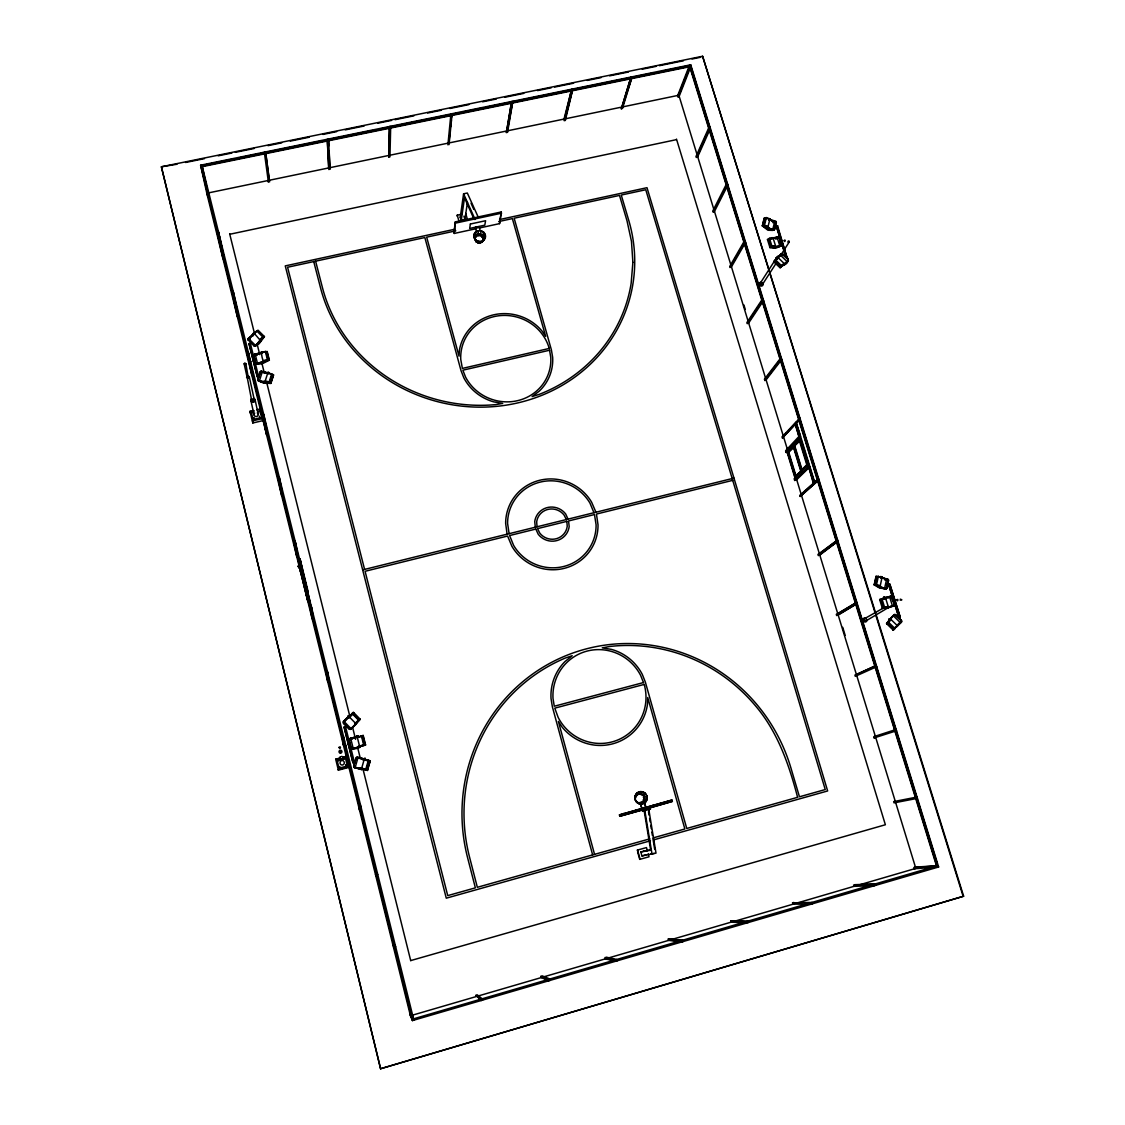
<?xml version="1.0" encoding="UTF-8"?>
<svg xmlns="http://www.w3.org/2000/svg" width="1125" height="1125" viewBox="0 0 1125 1125"><rect width="100%" height="100%" fill="white"/><g stroke="black" fill="none" stroke-linecap="round" stroke-linejoin="round"><path stroke-width="1.5" d="M481.781 242.452L485.325 237.783L485.339 234.928L483.834 232.397L481.205 230.878L478.181 230.78L478.041 236.18M475.27 240.581L474.019 234.534L475.552 232.116L478.195 230.653M364.964 759.206L357.834 757.013A1.505 1.477 -45.8 0 0 355.992 758.067L353.77 765.83A1.505 1.477 -47.1 0 0 354.797 767.728M776.208 222.961L775.884 221.288L768.994 219.192M389.953 156.895L390.698 126.267M636.469 795.516L636.567 793.406L639.309 791.761L642.502 791.761L645.3 793.392L646.945 796.233L647.002 799.495L645.455 802.336L642.712 803.981L640.547 802.547M478.027 243.267L478.139 241.439L475.509 239.92L474.005 237.389M888.708 607.036L887.963 607.837L885.797 607.345M889.158 607.092L865.688 621.07L863.93 620.578L864.309 618.82L882.548 608.484M353.939 765.858L354.853 767.559M768.614 218.812L774.506 222.398L772.538 230.386L767.953 230.245L762.314 225.9L764.297 217.898L766.378 217.603L769.964 218.855L769.247 219.15M257.962 379.167L258.103 380.348M447.905 144.844L450.914 113.934M449.325 138.53L450.267 130.247M450.633 126.942L451.378 120.305M451.758 117L452.137 113.681L449.072 144.605M257.203 375.37L257.358 375.202M479.419 227.995L499.542 223.636L501.3 211.964L455.344 221.864L453.938 232.242L454.261 233.438L476.058 228.712M454.261 233.438L455.344 221.864M457.144 216.098L457.27 215.156L462.333 214.059M460.181 217.856L463.584 193.823L467.325 193.022L478.266 217.237M461.138 221.288L464.498 197.845L474.202 219.488M460.322 216.914L461.264 220.331L464.878 219.558L467.466 202.247M344.18 759.108L344.025 759.08M345.67 764.606L345.923 765.295M338.231 760.781L338.85 760.908M339.652 766.589L340.003 766.87M305.747 591.722L307.87 601.594M306.352 594.998L306.703 595.097M306.956 598.205L307.069 597.684M475.312 227.461L475.27 228.502L479.081 226.645L475.312 227.461L476.438 231.553M788.245 260.747C788.878 257.934 783.591 252.225 780.848 254.278M895.008 600.595L895.106 601.58L894.938 600.258M252.464 412.636L252.886 412.256M253.027 412.622L253.055 412.481M253.842 417.488L254.348 417.938M258.567 411.427L258.384 411.609M259.538 416.883L259.411 416.208M480.206 230.85L479.081 226.645M253.041 334.35L254.053 333.548M511.636 101.489L506.377 132.694L511.327 103.162M507.53 132.455L512.845 101.25L507.22 131.358L506.053 131.611M501.3 211.964L499.542 223.636M480.066 236.25L481.205 230.878A5.892 5.498 14.7 0 1 485.002 238.556A5.892 5.498 14.7 0 1 476.311 240.441A5.892 5.498 14.7 0 1 475.566 231.989L476.297 237.066M884.559 588.712L886.458 579.923L882.07 577.336L876.094 576.084L874.167 584.888L879.623 588.052L884.559 588.712L880.158 586.153L874.167 584.888M886.12 588.698L888.609 580.725A1.42 1.322 49.8 0 0 887.569 579.023L880.608 577.477M876.15 576.717L874.463 584.466L875.686 584.508L877.373 576.759L875.981 576.605M876.473 584.986L878.386 576.169M878.513 587.095L885.445 588.825A1.42 1.336 50.2 0 0 887.062 587.869M880.889 577.8L881.128 576.703M880.158 586.153L882.07 577.336M353.095 761.681L353.208 761.288M774.619 229.444L776.039 221.991L768.797 219.516M776.405 222.637L774.028 230.189L767.025 227.869M777.572 225.773L776.292 226.097L785.897 256.781L786.769 256.964L777.572 225.773L777.08 226.533M248.287 339.441L248.639 338.316M764.184 218.377L762.623 225.562L763.72 225.408L765.464 218.363A3.15 1.336 12.9 0 1 769.219 219.488L769.767 219.98M762.314 225.9L764.409 225.605L766.378 217.603M769.008 219.867L769.247 218.869M772.538 230.386L767.981 226.856L769.964 218.855M563.864 119.602L571.219 90.886M565.003 119.362L572.4 90.647M367.481 770.442L365.653 769.781L368.395 760.191L364.275 759.122L357.947 757.842L355.205 767.391L367.481 770.442L370.209 760.866L368.395 760.191M367.636 769.866L366.427 769.458L368.831 761.034L362.616 759.572L363.727 759.98M367.383 769.809L370.041 761.442M894.052 605.517L894.136 604.575M355.205 767.391L361.547 768.698L364.275 759.122M364.612 759.473L364.95 758.278M356.4 757.659L353.77 765.9A1.505 1.491 -47 0 0 354.783 767.658L361.969 769.669L354.853 767.489M273.234 375.286L272.25 374.695L269.845 382.317L270.816 382.908L273.473 375.3M270.9 383.428L273.628 374.78L267.848 372.698L262.055 372.544L259.312 381.178L263.728 383.203L270.9 383.428L265.106 381.361L259.312 381.178M265.106 381.361L267.848 372.698M268.341 373.697L268.678 372.614M258.37 380.447L265.711 383.02L258.806 381.08A1.448 1.364 -2.4 0 1 257.85 379.392L260.03 372.108A1.434 1.364 -1.9 0 1 261.816 371.194L267.328 372.755M268.664 373.289L267.792 372.994M269.03 382.317L271.772 373.655M258.019 379.42L260.803 371.447L267.384 373.008M781.706 244.884L774.605 247.359M781.509 245.686L779.583 237.825M622.673 105.877L631.083 80.044M622.462 108.577L632.137 76.809M357.553 736.397L350.452 738.422L349.538 740.208M866.25 620.297L865.688 621.07M638.283 794.433L639.309 791.761M677.517 95.991L689.569 65.039L937.392 867.319M689.92 66.15L677.841 97.059L678.966 96.834L691.087 65.911L200.883 166.387M678.642 95.766L690.736 64.8L200.602 165.206L207.169 194.878M254.053 355.402L261.998 352.856L254.911 353.995A1.434 1.35 -1.6 0 0 253.842 355.627L255.656 362.995A1.434 1.364 -1.8 0 0 257.386 363.994L264.291 361.997L255.98 363.108M702.605 56.25L963.633 896.217L380.573 1068.75L161.367 166.795L702.605 56.25L874.969 612.534M779.133 256.078L777.403 256.472L760.05 283.556L760.556 285.202L762.23 284.822L776.911 262.055M762.23 284.822L762.188 283.627M777.403 256.472L778.402 258.061M676.237 139.683L229.739 234.267M481.795 237.262L483.834 232.397M789.272 241.931C788.977 238.767 786.291 243.745 789.272 241.931L780.187 256.022M777.023 257.864L776.447 258.736L781.144 254.095M340.341 757.913C339.005 760.837 344.475 760.148 342.534 757.631M375.497 874.688L377.395 873.07M881.62 576.661C882.45 578.658 878.766 576.422 881.212 576.534M886.472 588.389L888.019 579.923L882.267 577.941M697.866 154.547L706.472 135.309M707.906 132.103L710.058 127.294L708.877 127.547L696.023 156.389L696.347 157.486L709.228 128.672L710.395 128.419M709.678 130.022L697.486 157.233L697.148 156.15M375.82 876.009L377.733 874.463M260.536 411.089L260.1 408.994L259.27 409.908L262.898 420.652L252.83 422.972L253.069 419.456L251.142 411.652L249.989 411.314L250.467 413.409M774.281 229.767L774.661 229.064M712.772 211.064L726.37 184.148L727.538 183.881M714.234 211.908L727.889 185.02L726.722 185.287L713.109 212.161L714.234 211.908L713.897 210.811M253.027 335.939L253.8 334.575M642.769 803.967L639.52 803.995L636.722 802.35L635.062 799.509L635.02 796.233L636.567 793.406M635.33 797.119L638.536 793.772L643.022 794.981L644.245 797.105L643.134 801.675L638.691 802.898M336.98 759.867L345.319 757.617L347.386 765.956L348.75 767.405L338.358 770.175L339.033 768.178L336.966 759.839L335.7 759.192L338.78 759.038M260.241 372.445L261.337 371.573L265.964 372.783M901.013 622.238L900.928 620.48L894.614 614.798M771.609 238.697C770.344 238.303 773.466 236.602 771.272 238.416M781.383 245.728L774.408 247.669L769.809 247.12M482.808 238.936L485.339 234.928M480.038 243.337L483.806 240.202M343.139 757.223L346.12 756.436L345.319 757.617M785.897 256.781L776.32 226.055L777.445 225.83M780.947 254.405C788.4 255.277 790.777 262.772 783.759 265.148M748.406 323.395L763.594 300.544L762.398 300.811L747.253 323.663L746.916 322.523L762.047 299.644L763.228 299.363M787.852 261.042L788.273 259.509M787.978 261.141L788.456 260.438M348.652 716.358L349.298 715.627L343.603 721.266L343.702 723.248M889.467 619.608L886.556 623.602L893.306 630.211L895.627 626.948M893.306 630.211L900.084 622.42L893.362 615.839L889.228 619.636M892.898 629.817L896.625 625.992M886.964 623.995L890.677 620.184M886.556 623.602L893.362 615.839M248.316 339.609L254.728 345.656L261.028 341.086L255.797 345.727L249.23 339.244L253.533 333.506L257.948 330.202L264.445 336.698L259.116 343.758L255.727 345.741A1.434 1.35 -1.3 0 1 253.772 345.67L248.442 340.116A1.434 1.35 -1.4 0 1 248.512 338.203L253.856 333.689M257.386 331.073L258.328 330.581M255.727 345.741L260.03 340.017L264.445 336.698M260.466 341.072L264.052 336.305M248.4 338.977L253.912 333.984M764.325 379.364L780.244 358.58L781.439 358.298M780.37 359.677L765.478 379.083L765.816 380.236L764.677 380.503L780.609 359.761L781.805 359.48L765.816 380.236M760.05 283.556L761.091 282.994M640.406 794.433L642.502 791.761M893.77 605.869L894.389 604.434L890.831 596.489M482.794 240.834L485.325 237.783M246.966 376.116L251.691 400.528L253.308 401.456L254.306 399.923L249.286 376.763L247.964 375.75M774.127 261.942L778.05 258.145M773.747 261.562L780.666 255.375L787.064 261.548L780.173 267.75L773.747 261.562L777.248 259.045M783.38 263.812L779.906 267.3L774.239 261.858M780.173 267.75L787.064 261.548M783.056 264.614L779.78 267.384M355.106 723.431L359.564 719.128L353.545 712.997L348.202 718.369L349.045 717.708M781.959 436.95L799.903 418.022M783.112 436.655L786.698 432.675M788.709 430.453L796.598 421.692M781.088 245.925L779.386 238.134L777.881 237.136M354.347 725.681L351.014 728.62L344.208 721.659L353.334 712.378L360.155 719.325L355.514 724.416M353.334 712.378L344.208 721.659M349.833 717.075L353.742 712.786M351.014 728.62L360.155 719.325M359.761 718.917L355.05 723.825M897.469 624.938L900.084 622.42M817.383 479.742L813.206 482.808L808.763 467.058L813.53 482.512L814.725 482.217L796.556 423.338L795.375 423.633L799.045 436.866L795.066 423.97L796.247 423.675L800.536 436.247L798.75 436.683L785.573 450.788L786.08 452.419L788.231 451.842M795.038 442.125L799.439 437.428M297.998 566.086C300.164 565.242 299.292 570.403 299.616 567.984M786.08 452.419L798.806 438.848L807.159 465.975M799.411 439.017L787.078 452.137L794.981 477.942L796.148 477.647M787.809 451.983L797.231 442.308M794.925 476.48L801.858 470.503L794.925 476.48L787.725 452.995L799.467 440.536M896.47 626.611L901.406 622.209A1.42 1.336 52.5 0 0 901.308 620.241L895.852 614.897A1.42 1.336 52.1 0 0 893.911 614.883L889.059 619.889L894.023 615.009M896.428 627.103L901.28 622.097L901.195 620.339M787.725 452.995L794.545 446.723L801.366 468.914M800.663 440.241L793.673 446.695L800.986 470.489L806.906 465.511M258.975 375.469L258.905 376.031M800.986 470.489L806.906 464.639M807.595 465.539L794.152 478.786L794.658 480.431L796.402 479.995L809.958 466.763L808.158 467.198L794.658 480.431M356.442 723.586L351.098 728.888L349.214 728.789M356.569 723.698L351.197 729.014A1.505 1.477 -38.3 0 1 349.088 728.916L343.561 723.361A1.505 1.477 -36.7 0 1 343.603 721.181M343.744 721.378L348.961 715.964M783.478 265.5L788.189 260.845M776.531 258.314L781.045 253.969M888.792 619.2L889.031 619.172M776.236 257.709L776.095 258.033M801 495L811.069 485.62M800.198 496.463L818.986 479.812L800.198 496.463L799.833 495.295L818.62 478.589M348.412 715.542L348.216 715.894M298.997 566.381L298.209 566.508M299.081 566.944L298.589 566.395M900.309 599.105L901.856 599.836L900.183 600.131M819.113 554.133L837.591 539.986L817.945 554.428L818.311 555.623L837.97 541.223L819.478 555.314M642.263 795.516L645.3 793.392M247.514 376.284L247.162 377.367L248.302 377.691L245.855 363.656L244.8 362.953L244.139 363.825L247.092 377.17M855.352 603.169L837.478 614.053L837.844 615.248L857.222 603.506L836.677 615.558L836.311 614.362L856.828 602.255M898.987 617.695L888.553 584.367L898.987 617.695L900.281 617.344L889.706 584.086M884.644 597.712L883.702 598.078M887.288 607.809L893.672 606.094A1.42 1.336 51.4 0 0 894.558 604.406L892.139 597.248L890.353 596.517A1.42 1.336 50.9 0 1 892.027 597.347M262.012 352.716L261.577 352.828M769.472 238.303L767.405 239.414L769.964 247.613L775.448 248.302L779.977 246.445L777.417 238.261L772.987 237.67L769.472 238.303L772.031 246.516L769.964 247.613M769.992 247.148L771.089 246.558L768.825 239.33L767.559 239.892M775.758 239.161L777.417 238.261M900.281 617.344L889.847 584.03L888.511 584.395M255.445 355.247L261.323 352.252L267.173 351.464L269.367 360.197L262.097 363.853L257.611 363.966L255.445 355.247L256.964 355.444M269.227 359.677L268.003 359.662L266.077 351.956L267.314 351.984M257.611 363.966L263.503 360.998L269.367 360.197M267.441 360.577L257.33 363.727A1.434 1.364 -1.8 0 1 255.6 362.728M856.097 674.775L874.786 666.127M254.967 354.15L254.067 355.88M888.553 608.245L886.514 607.064M864.309 618.82L865.589 618.834M252.689 398.995L251.691 400.528M359.156 746.058L365.175 744.497L363.08 736.102L362.109 736.256L364.219 744.637M879.652 599.527L889.734 597.206L892.505 606.08L882.422 608.442L879.652 599.527L883.575 598.936M884.644 599.077L886.036 598.584L882.605 599.189M887.92 597.839L889.734 597.206M887.92 606.403L882.253 607.908M882.422 608.442L892.505 606.08M249.23 339.244L250.397 338.836M350.859 739.055L363.206 735.455L365.583 744.975L353.222 748.561L350.859 739.055L352.336 738.83M356.92 737.606L363.206 735.455M642.769 809.887L619.819 816.258L619.439 814.894L671.977 800.03L672.356 801.408L649.322 808.059M263.109 336.797L263.869 336.544L258.159 330.82M353.222 748.561L365.583 744.975M360.141 746.198L365.442 744.398M636.075 810.239L637.987 809.578M641.784 808.284L640.631 803.967L641.784 808.284L645.75 807.188L644.597 802.87L645.891 807.511M886.388 588.544L885.206 588.811M619.819 816.258L672.356 801.408M356.794 757.392L363.53 758.812M651.952 805.823L653.977 805.134M671.977 800.03L619.439 814.894M642.572 811.322L643.964 810.858L643.57 809.494L642.192 809.944L642.572 811.322L650.405 809.072L650.025 807.694M650.405 809.072L648.998 809.536L648.605 808.158M643.359 797.4L646.945 796.233M896.147 729.45L873.773 736.678L874.153 737.916L896.541 730.744L895.303 731.081M357.877 737.381L360.731 736.552M884.25 597.811L890.606 596.362M380.573 1068.75L963.633 896.217M766.786 228.094L774.225 229.866M668.264 939.052L681.427 940.612L681.806 941.991L668.63 940.373L668.264 939.052L682.734 940.233L683.114 941.611L679.809 941.203M745.2 922.866L731.18 922.134L730.814 920.827L747.858 921.22L748.238 922.584M810.858 902.827L811.252 904.177L792.956 904.12L792.577 902.827L793.8 902.475M412.13 1015.27L732.431 921.769M735.581 920.953L794.531 903.755M797.906 902.77L855.183 885.98M860.231 884.602L915.834 868.387L678.853 95.231L208.491 192.895M412.453 1020.572L938.63 866.967L690.736 64.8M410.681 960.595L885.375 824.752L676.491 139.078M395.325 945.394L393.947 945.773L392.653 943.973M915.792 797.386L917.03 797.034L893.658 801.605L894.052 802.87L917.438 798.342L916.186 798.694M637.158 850.162L646.467 847.575L647.325 850.641M648.591 808.102L656.002 853.13L641.939 855.942L640.842 851.991L644.667 850.922M641.939 855.942L645.764 854.873M637.58 851.695L639.717 859.373L649.027 856.786L648.183 853.706M649.744 838.856L477.337 887.302L469.575 857.222A170.648 165.825 75.2 0 1 565.045 658.153L572.189 655.72L564.961 661.57A49.177 48.234 57.4 0 0 551.025 698.555L552.361 706.739L592.636 854.902M653.091 837.914L684.858 828.984L647.719 697.542L647.494 704.152A49.177 48.234 57.4 0 1 612.661 743.836A49.177 48.234 57.4 0 1 562.036 727.003L558.38 721.378L594.548 854.367M650.461 840.769L446.273 898.186L285.258 265.894L454.992 229.205M653.836 839.827L827.648 790.959L647.002 187.692L499.556 219.558M874.153 737.916L875.334 737.578L874.955 736.341M357.736 736.481L357.286 736.608M298.716 566.817L299.433 566.958L298.195 566.311L299.264 567.675L298.533 567.605M360.422 804.6L359.072 804.966L359.241 809.03M876.347 665.409L854.916 675.098L855.281 676.322L876.741 666.675L875.517 667.013M352.969 762.82L344.095 727.102L345.53 726.581L354.403 762.328L352.969 762.82L344.081 726.961M339.033 768.178L347.386 765.956M338.259 769.584L348.694 766.8M261.436 352.266C261.253 349.889 261.577 358.664 263.503 360.998M893.602 605.939L887.091 607.331M340.158 758.011L335.7 759.192L338.358 770.175M343.238 757.856L346.12 756.436M357.68 736.425L350.452 738.323A1.505 1.477 -41.1 0 0 349.355 740.152L351.281 747.956A1.505 1.477 -42.9 0 0 353.081 748.941C368.873 743.217 354.642 751.388 351.45 747.9M326.208 672.328L327.558 671.991L328.528 678.277M309.98 606.797L311.316 606.459L312.82 615.052M310.134 608.161L311.456 607.837M311.498 608.048L310.177 608.386L294.595 545.414L295.917 545.105M808.439 467.367L809.634 467.072L814.402 482.512M308.236 597.431L306.914 597.783L300.319 569.855M787.472 453.417L788.625 453.136M362.672 569.883L733.978 478.111M732.712 480.347L596.447 514.055L598.022 524.841A46.448 45.155 26.5 0 1 564.103 568.392A46.448 45.155 26.5 0 1 511.875 546.244L507.6 536.034L365.077 571.289L447.736 895.612L475.369 887.85L467.592 857.7A172.659 167.794 75.2 0 1 584.002 649.491A172.659 167.794 75.2 0 1 790.889 767.883L799.467 796.795L825.244 789.553L645.764 189.745L621.253 195.047L628.763 220.43A159.989 149.864 14.4 0 1 515.967 403.312A159.989 149.864 14.4 0 1 320.555 287.93L313.734 261.577M298.055 559.434L299.32 558.858M301.148 567.605L299.714 567.928L306.127 593.255L305.311 588.853M299.897 568.167L301.191 567.844M794.545 446.723L793.364 447.005L800.677 470.784M795.094 446.934L802.167 470.194M293.977 542.208L295.298 541.884L298.041 556.439M294.652 545.681L295.959 545.372M278.212 478.533L279.534 478.223M263.981 415.477L262.659 415.786L266.667 435.15M253.069 419.456L261.169 417.586M252.352 420.919L262.477 418.584M253.35 410.541L249.989 411.314L252.83 422.972M256.725 409.767L260.1 408.994M251.17 411.764L254.377 410.906M774.366 247.528L780.933 245.939M257.147 376.763L258.469 376.031L250.341 343.266L248.934 343.575L257.189 376.355M247.345 353.911L248.639 353.616M744.441 242.662L745.622 242.395L731.208 267.286L730.87 266.175M773.339 237.881L778.584 236.812L779.723 237.769M773.381 238.036L778.106 236.967M774.759 237.994L778.373 237.277L779.527 238.092M249.131 343.997L250.341 343.308M455.808 230.836L426.67 237.15L459.042 356.189L459.422 350.086A47.166 44.845 17 0 1 493.692 314.817A47.166 44.845 17 0 1 542.18 331.214L545.653 336.389L512.367 218.602L498.656 221.569M475.369 227.883L478.955 227.391M232.228 292.922L233.522 292.627M455.667 223.087L501.638 213.173M217.336 232.763L218.616 232.495L223.903 256.978M161.367 166.795L176.977 164.25M185.569 162.492L204.455 158.639M218.194 155.827L231.919 153.028M235.35 152.325L254.236 148.472M267.975 145.659L281.714 142.847M290.292 141.103L309.178 137.236M322.917 134.438L336.642 131.625M345.234 129.881L364.12 126.014M377.859 123.216L391.584 120.403M395.016 119.7L413.902 115.847M427.641 113.034L441.38 110.236M449.958 108.478L468.844 104.625M482.583 101.813L496.322 99.014M504.9 97.256L523.786 93.389M537.525 90.591L551.25 87.778M554.681 87.075L573.567 83.222M587.306 80.423L601.045 77.611M609.623 75.853L628.509 72M642.248 69.188L655.988 66.389M659.419 65.686L683.452 60.778M692.03 59.02L700.622 57.262M205.875 164.686L235.083 158.695M238.528 157.992L257.428 154.125M260.859 153.422L290.081 147.431M293.512 146.728L322.734 140.738M326.166 140.034L339.919 137.222M343.364 136.505L372.572 130.528M381.164 128.77L427.57 119.25M431.002 118.547L460.223 112.57M463.655 111.867L482.569 107.986M486 107.283L515.222 101.292M518.653 100.589L570.22 90.028M573.652 89.325L602.873 83.334M606.305 82.631L652.711 73.125M661.303 71.367L690.511 65.377L937.28 863.986M202.289 166.655L689.695 66.727L936.956 867.347M894.15 614.883L895.753 615.023M644.245 850.992L651.305 849.684M640.842 851.991L650.686 850.191L644.217 811.125M772.031 246.516L779.977 246.445M650.883 854.002L654.286 853.411M781.256 254.025L782.423 253.884M357.947 746.55L359.086 746.367M354.248 738.309L355.345 738.155M879.82 600.061L881.184 599.611L883.631 607.458M764.367 218.517L765.464 218.363M772.819 222.637L774.506 222.398M880.369 577.069L881.719 577.378M881.803 576.9L880.453 576.591M936.577 865.744L915.047 867.136L915.427 868.416M937.8 865.659L412.144 1019.25L410.063 1014.314M936.984 865.997L913.838 867.487L914.231 868.753L938.63 866.967M854.789 884.686L875.587 883.927L875.981 885.262M257.358 363.839L255.769 362.672M863.845 885.684L869.048 885.502M643.387 799.566L647.002 799.495M792.577 902.827L812.123 902.447L812.531 903.797M478.139 241.439L481.177 241.537M884.616 579.853L886.458 579.923M730.814 920.827L746.564 921.6L746.944 922.964M735.595 921.938L741.909 922.261M769.106 219.67L769.795 219.417L768.853 219.009M773.705 229.852L766.828 227.953M773.522 230.175L766.631 228.262M669.895 940.008L674.859 940.612M773.972 247.092L774.816 247.205M360.211 767.995L366.427 769.458M635.062 799.509L636.511 794.461L638.789 793.097L643.781 794.461L645.188 799.537L643.908 801.9L641.63 803.264L638.972 803.264L636.595 801.675M365.077 759.038L364.219 758.798M367.073 760.233L370.209 760.866M362.363 768.783L365.709 769.472M781.762 253.941L787.908 259.341M606.22 957.15L616.767 959.498L617.133 960.891L614.123 960.202M361.547 768.698L365.653 769.781M880.636 577.322L888.286 579.769L886.809 588.023A1.42 1.336 50.2 0 1 885.192 588.98L878.541 586.941M265.753 382.866L258.75 380.827A1.448 1.364 -2.3 0 1 257.794 379.125M642.361 801.45L645.455 802.336A6.342 6.159 72.5 0 0 644.513 792.661A6.342 6.159 72.5 0 0 635.414 795.192A6.342 6.159 72.5 0 0 639.562 803.967L638.423 802.547M768.755 219.656L775.589 221.723M364.795 758.292L365.077 758.25M764.409 225.605L767.981 226.856M778.57 236.953L779.358 237.417M357.947 757.842L362.377 759.291M368.831 761.034L369.773 761.386M782.212 240.623L782.395 242.128L782.058 240.863M542.095 975.825L549.914 979.017L550.28 980.423M258.877 380.939L257.906 379.631M874.294 584.353L877.964 586.491M253.884 345.558L255.698 345.6L260.859 340.692M779.119 256.528L777.938 257.386M762.441 225.422L766.237 228.347M253.702 399.136L254.306 399.923M477.169 994.753L482.175 998.803L482.541 1000.209M777.825 257.414L784.266 263.602M776.152 257.892L776.953 258.666M775.35 259.734L781.791 265.922M775.097 260.887L780.75 266.33M890.831 619.327L897.581 625.922M888.891 619.2L889.734 620.03M888.342 622.041L895.092 628.65M888.005 623.025L893.953 628.847M256.486 330.694L262.997 337.191M260.03 340.017C250.312 329.119 256.289 333.281 248.569 338.484A1.434 1.35 -1.4 0 0 248.498 340.397L248.231 339.159M253.139 333.436L253.955 334.252M352.828 713.573L358.847 719.691M351.97 713.461L358.805 720.422M348.314 715.711L349.172 716.583M348.891 716.498L355.725 723.459M343.547 723.277L349.214 728.873M394.298 944.944L395.663 946.786L394.298 947.18L392.991 945.309M777.136 226.153L786.881 256.936M635.273 799.552L636.638 801.9M566.353 519.539L564.103 515.081A15.483 15.047 26.5 0 0 536.681 521.845L537.033 526.795M471.023 203.231L473.808 209.405M463.584 193.823L475.116 219.473M412.453 1016.381L413.522 1018.842M412.27 1016.536L413.339 1019.025M595.941 512.227L591.609 502.158A46.448 45.155 26.5 0 0 539.663 480.277A46.448 45.155 26.5 0 0 505.645 523.308L507.094 534.192M410.4 1015.678L412.495 1020.67L200.602 165.206M246.558 377.381L248.245 378.352L249.286 376.763M244.139 363.825L245.194 364.528L245.855 363.656M306.014 591.188L308.039 591.202L299.981 558.689L301.697 568.055M635.02 796.233L635.428 797.4M475.509 239.92L476.283 242.255M772.987 237.67L775.547 245.869M885.502 597.839L888.286 606.755M771.708 237.783L772.031 238.809M883.969 597.319L884.32 598.43M884.109 598.078L890.578 596.194A1.42 1.336 50.9 0 1 892.294 597.192M881.916 598.739L884.7 607.655M876.009 615.895L963.112 896.231M254.658 358.945L254.841 359.677M800.592 438.412L803.053 446.4M804.038 449.578L808.959 465.539M800.606 438.722L808.777 465.244M798.75 436.683L808.158 467.198M743.892 304.945L745.27 309.445M842.723 627.314L845.198 635.4M788.892 452.7L796.078 476.184M795.895 478.35L796.402 479.995M894.853 801.267L895.247 802.533M253.139 359.972L253.238 360.984M474.019 234.534L475.284 238.683M572.836 88.959L565.327 120.445L564.173 120.684L571.641 89.198M348.314 744.047L348.623 745.355M593.958 512.719L589.95 503.072A44.494 43.256 26.5 0 0 540.183 482.105A44.494 43.256 26.5 0 0 507.586 523.35L509.105 533.686M568.055 519.117L565.65 513.942A17.452 16.973 26.5 0 0 534.727 521.564L535.317 527.217M465.708 213.342L467.48 219.727M463.936 216.141L464.878 219.558M637.566 850.078L640.125 859.303M623.672 813.445L624.052 814.838M457.27 215.156L459.042 221.541M315.605 261.169L322.397 287.466A158.133 148.12 14.4 0 0 495.408 404.634L502.692 403.453L493.664 401.85A47.166 44.845 17 0 1 463.823 377.817L461.011 370.617L424.842 237.544L287.578 267.244L364.598 569.419M265.584 151.903L269.62 181.898M264.319 152.156L268.411 182.152L268.116 181.027M267.075 352.097L268.988 359.789M265.289 351.197L267.483 359.944M361.364 735.722L363.755 745.256M261.914 352.434L254.967 354.277A1.434 1.35 -1.6 0 0 253.898 355.908M261.548 352.027L261.816 353.123M357.272 735.891L357.567 737.072M357.216 736.875L359.606 746.409M229.655 233.803L254.672 334.223M257.217 344.433L259.762 354.656M261.872 363.164L264.417 373.373M266.962 383.597L350.072 717.216M352.617 727.439L355.584 739.35M357.708 747.858L360.253 758.067M362.798 768.291L410.709 960.638M249.061 343.589L257.259 376.748M413.873 1020.262L201.881 164.953L208.125 193.486M302.259 570.881L304.636 580.5M206.775 193.247L410.442 1015.763M161.536 167.4L380.559 1068.595M250.917 400.697L254.123 415.027M223.017 258.877L217.041 231.567L218.32 231.3L222.553 250.931M223.27 254.194L223.973 257.47M237.375 316.842L231.933 291.698L233.227 291.417L238.247 314.859M255.08 399.755L258.173 414.098M251.916 375.595L247.036 352.688L248.344 352.392L252.816 373.655M266.372 433.955L262.35 414.534L263.672 414.239L266.639 428.808M281.616 495.534L277.889 477.281L279.211 476.958L282.206 491.836M296.775 556.748L293.667 540.914L294.989 540.605L297.745 555.202M297.998 559.167L300.769 572.766M305.592 589.908L307.448 599.85M301.584 566.845L300.488 560.855L309.797 601.116M312.145 618.82L309.656 605.489L310.992 605.152L312.806 615.516M636.553 801.464L636.722 802.35M644.597 809.213L652.05 854.241M648.492 811.716L649.041 815.119M649.603 818.508L650.166 821.911M650.728 825.3L651.277 828.703M651.839 832.092L652.402 835.495M652.964 838.884L654.637 849.08M327.727 681.75L325.884 671.006L327.22 670.669L328.458 678.572M266.02 155.292L269.339 180.773M343.209 744.3L342.352 737.494L343.702 737.142L344.306 742.261M343.533 745.594L342.689 738.83L344.039 738.478L344.433 741.867M781.65 244.434L781.664 245.222M328.641 168.455L327.262 139.261L328.936 169.58M328.823 145.87L328.514 139.008L330.131 169.327M329.062 151.031L329.836 168.202M359.564 810.337L359.409 806.33L360.759 805.964L360.858 809.986M257.245 412.875A2.081 1.983 -4.1 0 1 257.808 415.73A2.081 1.983 -4.1 0 1 254.756 416.039A2.081 1.983 -4.1 0 1 254.714 413.128M253.617 398.278A2.138 2.025 -3.6 0 1 254.911 401.133A2.138 2.025 -3.6 0 1 251.719 401.864A2.138 2.025 -3.6 0 1 251.536 398.756M265.809 381.206A3.375 0.872 17.7 0 1 268.495 381.769M268.228 373.584A3.375 0.886 17.8 0 1 270.914 374.147M260.086 372.375A1.434 1.364 -1.9 0 1 261.872 371.461M263.911 360.605A3.347 1.012 -12.9 0 1 266.639 359.775M261.984 352.913A3.347 1.027 -12.9 0 1 264.713 352.069M260.058 339.539A3.319 0.886 -44.3 0 1 262.083 337.486M254.334 333.816A3.305 0.9 -44.3 0 1 256.359 331.762M255.741 345.445A1.434 1.35 -1.2 0 1 253.716 345.389M343.73 761.358A2.166 2.123 -45 0 1 343.786 764.269A2.166 2.123 -45 0 1 340.903 764.634A2.166 2.123 -45 0 1 340.341 761.808M342.675 756.689A2.236 2.194 -44.2 0 1 343.195 760.036A2.236 2.194 -44.2 0 1 339.806 760.022A2.236 2.194 -44.2 0 1 340.467 756.689M341.578 756.394A2.236 2.194 -44.2 0 1 342.155 756.464M349.369 740.236A1.505 1.477 -41.1 0 1 350.452 738.422M866.939 619.439A2.109 1.997 52 0 1 865.097 622.013A2.109 1.997 52 0 1 863.016 619.397A2.109 1.997 52 0 1 865.941 618.173M893.658 615.023A1.42 1.336 52.1 0 1 895.584 615.052L901.041 620.381A1.42 1.336 52.5 0 1 901.139 622.35M894.291 604.561A1.42 1.336 51.4 0 1 893.405 606.234M877.134 584.761A3.333 0.788 12.4 0 1 879.567 585.633M878.822 576.998A3.333 0.802 12.3 0 1 881.255 577.87M887.302 579.192A1.42 1.322 49.8 0 1 888.356 580.894M762.483 282.881A2.011 1.87 30.9 0 1 761.878 286.003A2.011 1.87 30.9 0 1 759.164 283.964A2.011 1.87 30.9 0 1 762.061 282.572M772.425 246.08A3.192 0.914 -18.3 0 1 774.773 245.756M770.161 238.852A3.192 0.928 -18.4 0 1 772.509 238.542M765.084 225.548A3.15 1.322 12.9 0 1 767.475 226.533M484.059 236.939L482.794 241.327L480.6 242.438L478.083 242.353L474.637 238.992L474.652 236.616L478.111 233.494L482.808 234.844L484.059 236.939M474.975 237.642L476.086 241.678L478.055 242.817L480.319 242.887L483.427 240.075L483.427 237.937L480.347 234.914L476.114 235.842L474.975 237.642M389.461 126.52L388.758 157.134L389.461 126.52M345.206 745.031L345.923 746.452L345.248 744.891M632.883 262.35L631.153 283.275A158.133 148.12 14.4 0 1 539.311 394.341L532.111 396.577L539.184 391.205A47.166 44.845 17 0 0 552.656 357.314L551.377 349.819L514.153 218.222L619.495 195.427L626.991 220.753L631.477 241.369L632.883 262.35M784.223 240.497C784.589 243.577 786.122 238.627 784.223 240.497M339.652 751.416C340.664 754.748 342.267 749.081 339.652 751.416M339.019 747.408C340.045 750.825 341.747 745.116 339.019 747.408M470.363 224.016L469.673 228.445L484.791 225.183L485.592 220.725L470.363 224.016M249.806 360.098L250.608 361.561L249.806 360.098M896.864 599.681C897.202 602.93 899.044 598.247 896.864 599.681M889.256 584.705L889.256 584.705M630.956 77.048L621.337 108.816L630.956 77.048M268.031 372.319L269.367 372.769L268.031 372.319M744.089 241.509L729.731 266.428L730.069 267.553L745.27 241.242L744.089 241.509M883.364 597.473L884.672 597.094L883.364 597.473M799.073 419.527L782.311 438.103L800.269 419.231L799.073 419.527M356.611 736.017L358.003 735.68L356.611 736.017M797.611 797.316L686.756 828.464L645.342 682.073L642.305 674.409A49.177 48.234 57.4 0 0 611.508 649.406L602.255 647.859L609.905 646.453A170.648 165.825 75.2 0 1 755.494 705.825C777.698 731.911 789.033 764.663 797.611 797.316M644.203 684.408L554.78 708.145L558.169 717.441A47.18 46.28 57.4 0 0 616.683 740.419A47.18 46.28 57.4 0 0 644.203 684.408M643.472 682.566L554.273 706.233L553.008 698.456A47.18 46.28 57.4 0 1 586.913 651.136A47.18 46.28 57.4 0 1 640.589 675.295L643.472 682.566M535.823 529.059L509.611 535.542L513.577 545.302A44.494 43.256 26.5 0 0 563.597 566.508A44.494 43.256 26.5 0 0 596.095 524.812L594.478 514.547L568.561 520.945L569.18 526.584A17.452 16.973 26.5 0 1 538.228 534.263L535.823 529.059M566.859 521.367L537.539 528.623L539.775 533.109A15.483 15.047 26.5 0 0 567.225 526.303L566.859 521.367M549.548 350.241L462.867 370.181L465.539 377.03A45.253 43.031 17 0 0 517.472 400.683A45.253 43.031 17 0 0 550.758 357.356L549.548 350.241M549.239 348.441L462.375 368.409L460.758 359.452A45.253 43.031 17 0 1 498.741 315.773A45.253 43.031 17 0 1 549.239 348.441M874.322 884.292L853.58 885.052L853.973 886.331L874.73 885.628L874.322 884.292M615.431 959.892L604.941 957.516L605.306 958.852L615.811 961.27L615.431 959.892M548.564 979.411L540.802 976.205L541.167 977.555L548.93 980.817L548.564 979.411M480.811 999.197L475.861 995.133L481.177 1000.603L480.811 999.197M340.453 753.117A1.463 1.434 -42.7 0 0 341.761 750.952A1.463 1.434 -42.7 0 0 339.244 750.938A1.463 1.434 -42.7 0 0 340.453 753.117"/></g></svg>
